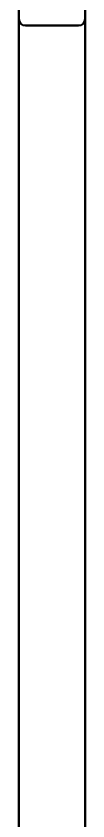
# Model space of a CAD drawing. Header units: millimetres. Extents: x 1510 to 10524, y 7125 to 13164.
# Drawn here: x 7766.7 to 7772.7, y 12925.4 to 12997.9 of the extents above; entities that cross this region are included whole.
import ezdxf

# ---------------------------------------------------------------- set-up
doc = ezdxf.new("R2010")
doc.units = ezdxf.units.MM
doc.header["$LTSCALE"] = 4
doc.layers.add('Visible (ISO)', color=7, linetype='Continuous', lineweight=50)

msp = doc.modelspace()

# ---------------------------------------------------------------- linework, layer by layer
at = {"layer": 'Visible (ISO)'}
for p, q in [((7766.677, 12999.64), (7766.677, 12997.64)), ((7772.677, 12999.64), (7772.677, 12997.64)), ((7766.677, 12997.64), (7766.677, 12839.653)), ((7772.677, 12997.64), (7772.677, 12839.653)), ((7767.277, 12997.04), (7772.077, 12997.04))]:
    msp.add_line(p, q, dxfattribs=at)
for centre, start, end in [((7767.277, 12997.64), 180, 270), ((7772.077, 12997.64), 270, 0)]:
    msp.add_arc(centre, 0.6, start, end, dxfattribs=at)

doc.saveas('drawing.dxf')
